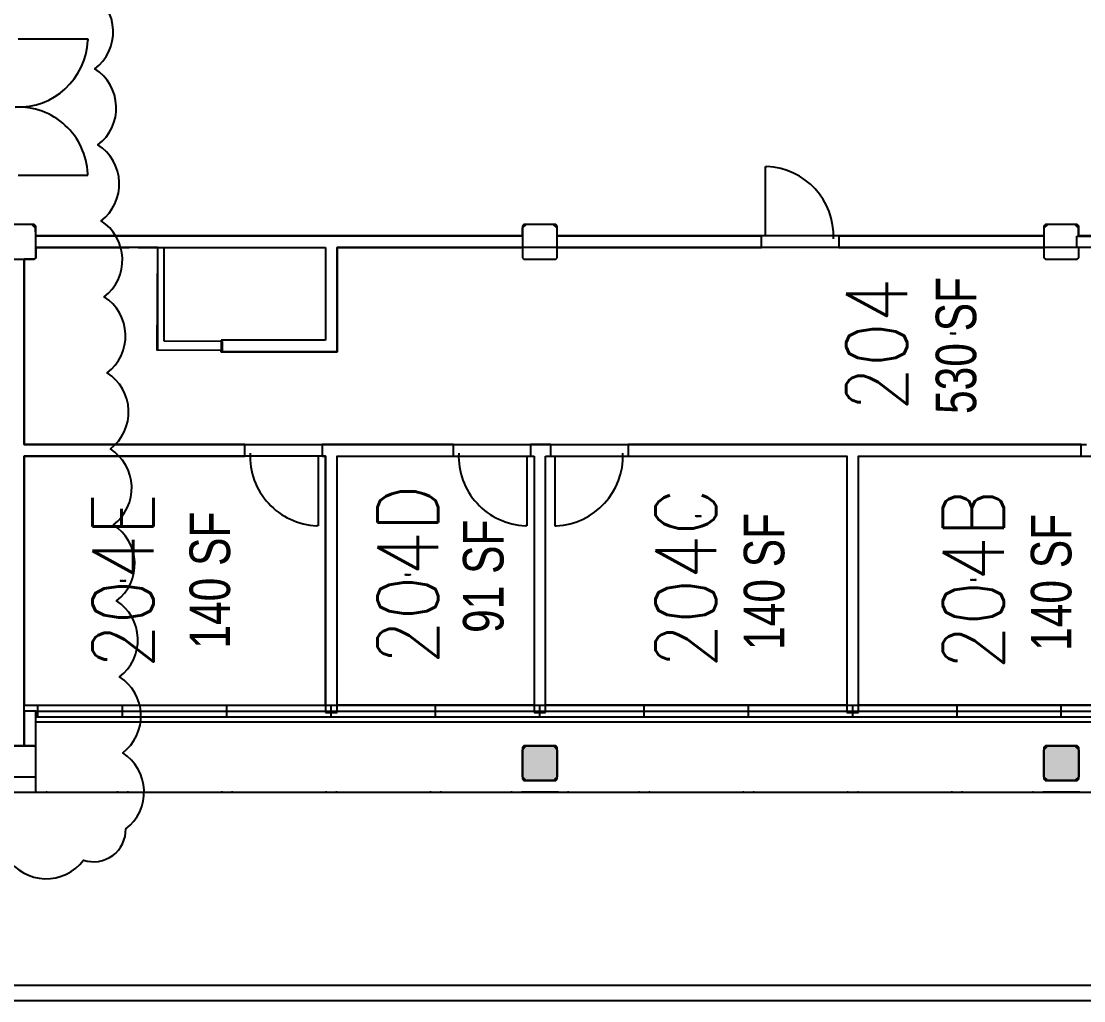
# Model space of a CAD drawing. Header units: inches. Extents: x -234 to 3525, y 0 to 2715.
# Drawn here: x 812 to 1362, y 147 to 654 of the extents above; entities that cross this region are included whole.
import ezdxf
from ezdxf.enums import TextEntityAlignment as Align

# ---------------------------------------------------------------- set-up
doc = ezdxf.new("R2010")
doc.units = ezdxf.units.IN
doc.header["$LTSCALE"] = 10
doc.header["$MEASUREMENT"] = 0
doc.layers.get('0').update_dxf_attribs({"linetype": 'CONTINUOUS'})
for name, color, linetype in [('A-COL', 5, 'CONTINUOUS'), ('A-DOOR', 2, 'CONTINUOUS'), ('A-GLAZ', 1, 'CONTINUOUS'), ('A-IDEN-RNUM', 7, 'CONTINUOUS'), ('A-IDEN-SNUM', 4, 'CONTINUOUS'), ('A-IDEN-VNUM', 4, 'CONTINUOUS'), ('A-REV', 1, 'CONTINUOUS'), ('A-ROOF', 2, 'CONTINUOUS'), ('A-WALL', 5, 'CONTINUOUS'), ('AREA-ASSIGN', 7, 'CONTINUOUS'), ('AREA-TEXT', 3, 'CONTINUOUS')]:
    doc.layers.add(name, color=color, linetype=linetype)
doc.styles.add('AREA', font='arial.ttf', dxfattribs={"width": 0.75, "height": 21})
doc.styles.add('ROOMSNUMBER', font='TXT.SHX', dxfattribs={"height": 0.03})
doc.styles.add('ROOMVNUMBER', font='simplex.shx', dxfattribs={"width": 0.85})

# ---------------------------------------------------------------- blocks, each defined once
blk = doc.blocks.new('COL')
at = {"layer": 'A-COL'}
blk.add_lwpolyline([(9, 7), (9, -7), (7, -9), (-7, -9), (-9, -7), (-9, 7), (-7, 9), (7, 9)], close=True, dxfattribs=at)

msp = doc.modelspace()

# ---------------------------------------------------------------- hatches: boundary and pattern name
at = {"layer": 'A-WALL', "lineweight": 5}
for points in [[(1071.75, 261), (1088.25, 261), (1089, 261.75), (1089, 278.25), (1088.25, 279), (1071.75, 279), (1071, 278.25), (1071, 261.75)], [(1358.25, 261), (1359, 261.75), (1359, 278.25), (1358.25, 279), (1341.75, 279), (1341, 278.25), (1341, 261.75), (1341.75, 261)]]:
    msp.add_hatch(color=256, dxfattribs=at).paths.add_polyline_path(points)

# ---------------------------------------------------------------- linework, layer by layer
at = {"layer": 'A-DOOR'}
for p, q in [((809.9, 645.05), (845.9, 645.05)), ((845.9, 645.05), (845.9, 644.3)), ((1196.75, 543), (1196.75, 579)), ((1196.75, 579), (1197.5, 579)), ((809.9, 574.55), (845.9, 574.55)), ((845.9, 574.55), (845.9, 575.3)), ((965.25, 429), (965.25, 393)), ((1073.25, 429), (1073.25, 393)), ((1087.75, 429), (1087.75, 393)), ((965.25, 393), (964.5, 393)), ((1073.25, 393), (1072.5, 393)), ((1087.75, 393), (1088.5, 393))]:
    msp.add_line(p, q, dxfattribs=at)
for centre, start, end in [((809.9, 645.8), 267.6141, 357.6141), ((809.9, 573.8), 2.3859, 92.3859), ((1196, 543), 357.6141, 87.6141), ((966, 429), 177.6141, 267.6141), ((1074, 429), 177.6141, 267.6141), ((1087, 429), 272.3859, 2.3859)]:
    msp.add_arc(centre, 36.03, start, end, dxfattribs=at)
at = {"layer": 'A-GLAZ'}
for p, q in [((819, 300), (1615, 300)), ((820, 294), (820, 300)), ((864, 294), (864, 300)), ((918, 294), (918, 300)), ((972, 294), (972, 300)), ((1026, 294), (1026, 300)), ((1080, 294), (1080, 300)), ((1134, 294), (1134, 300)), ((1188, 294), (1188, 300)), ((1242, 294), (1242, 300)), ((1296, 294), (1296, 300)), ((1350, 294), (1350, 300)), ((819, 297), (1615, 297)), ((819, 294), (1615, 294))]:
    msp.add_line(p, q, dxfattribs=at)
at = {"layer": 'A-REV'}
msp.add_lwpolyline([(804.31, 220.99, 0.520567), (843.69, 219.86, 0.520567), (865.63, 235.97, 0.520567), (864.03, 275.33, 0.520567), (862.43, 314.69, 0.520567), (860.83, 354.06, 0.520567), (859.23, 393.42, 0.520567), (857.63, 432.78, 0.520567), (856.03, 472.15, 0.520567), (854.43, 511.51, 0.520567), (852.83, 550.87, 0.520567), (851.23, 590.23, 0.520567), (849.63, 629.6, 0.520567), (848.03, 668.96, 0.520567), (846.43, 708.32, 0.520567), (844.84, 747.69, 0.520567), (843.24, 787.05, 0.520567), (841.64, 826.41, 0.520567), (813.92, 840.59, 0.520567), (774.64, 843.61, 0.520567)], format="xyb", dxfattribs=at)
at = {"layer": 'A-ROOF'}
for p, q in [((819, 255), (1611, 255)), ((819.63, 255), (819, 255)), ((824.98, 255), (824.38, 255)), ((861.65, 255), (861.04, 255)), ((867, 255), (866.4, 255)), ((915.65, 255), (915.04, 255)), ((921, 255), (920.4, 255)), ((969.65, 255), (969.04, 255)), ((975, 255), (974.4, 255)), ((1023.65, 255), (1023.04, 255)), ((1029, 255), (1028.4, 255)), ((1065.67, 255), (1065.06, 255)), ((1089.63, 255), (1070.42, 255)), ((1094.98, 255), (1094.38, 255)), ((1131.65, 255), (1131.04, 255)), ((1137, 255), (1136.4, 255)), ((1185.65, 255), (1185.04, 255)), ((1191, 255), (1190.4, 255)), ((1239.65, 255), (1239.04, 255)), ((1245, 255), (1244.4, 255)), ((1293.65, 255), (1293.04, 255)), ((1299, 255), (1298.4, 255)), ((1335.67, 255), (1335.06, 255)), ((1359.63, 255), (1340.42, 255))]:
    msp.add_line(p, q, dxfattribs=at)
at = {"layer": 'A-WALL'}
for p, q in [((818.25, 549), (801.75, 549)), ((819, 548.25), (818.25, 549)), ((819, 543), (819, 548.25)), ((1071.75, 549), (1071, 548.25)), ((1071, 548.25), (1071, 543)), ((1088.25, 549), (1071.75, 549)), ((1089, 548.25), (1088.25, 549)), ((1089, 543), (1089, 548.25)), ((1341.75, 549), (1341, 548.25)), ((1341, 548.25), (1341, 543)), ((1358.25, 549), (1341.75, 549)), ((1359, 548.25), (1358.25, 549)), ((1359, 543), (1359, 548.25)), ((819, 537), (819, 543)), ((1071, 543), (819, 543)), ((1071, 543), (1071, 537)), ((1089, 537), (1089, 543)), ((1194.75, 543), (1089, 543)), ((1194.75, 537), (1194.75, 543)), ((1341, 543), (1234.75, 543)), ((1234.75, 543), (1234.75, 537)), ((1341, 543), (1341, 537)), ((1358, 537), (1358, 543)), ((1358, 543), (1359, 543)), ((1359, 543), (1464.25, 543)), ((819, 531.75), (819, 537)), ((819, 537), (867.37, 537)), ((872, 537), (969, 537)), ((882.16, 483.87), (882.16, 537)), ((885.41, 488.62), (885.41, 537)), ((969, 537), (969, 489)), ((975, 483), (975, 537)), ((975, 537), (1071, 537)), ((1071, 537), (1071, 531.75)), ((1089, 531.75), (1089, 537)), ((1089, 537), (1194.75, 537)), ((1234.75, 537), (1341, 537)), ((1341, 537), (1341, 531.75)), ((1359, 537), (1358, 537)), ((1359, 531.75), (1359, 537)), ((1464.25, 537), (1359, 537)), ((807, 531), (813, 531)), ((813, 435), (813, 531)), ((813, 531), (818.25, 531)), ((813, 435), (813, 531)), ((818.25, 531), (819, 531.75)), ((1071, 531.75), (1071.75, 531)), ((1071.75, 531), (1088.25, 531)), ((1088.25, 531), (1089, 531.75)), ((1341, 531.75), (1341.75, 531)), ((1341.75, 531), (1358.25, 531)), ((1358.25, 531), (1359, 531.75)), ((915.69, 488.32), (885.41, 488.62)), ((969, 489), (915, 489)), ((915, 489), (915, 483)), ((915.69, 483.69), (882.16, 483.87)), ((915, 483), (975, 483)), ((813, 435), (915, 435)), ((927.25, 435), (813, 435)), ((927.25, 429), (927.25, 435)), ((1035.25, 435), (967.25, 435)), ((967.25, 435), (967.25, 429)), ((1035.25, 429), (1035.25, 435)), ((1085.75, 435), (1075.25, 435)), ((1075.25, 435), (1075.25, 429)), ((1085.75, 429), (1085.75, 435)), ((1360.25, 435), (1125.75, 435)), ((1125.75, 435), (1125.75, 429)), ((1360.25, 429), (1360.25, 435)), ((813, 279), (813, 429)), ((813, 429), (927.25, 429)), ((967.25, 429), (969, 429)), ((969, 429), (969, 296.25)), ((975, 429), (1035.25, 429)), ((975, 296.25), (975, 429)), ((1075.25, 429), (1077, 429)), ((1077, 429), (1077, 296.25)), ((1083, 429), (1085.75, 429)), ((1083, 296.25), (1083, 429)), ((1125.75, 429), (1239, 429)), ((1239, 429), (1239, 296.25)), ((1245, 429), (1360.25, 429)), ((1245, 296.25), (1245, 429)), ((813, 300), (819, 300)), ((819, 297), (813, 297)), ((813, 297), (813, 279)), ((819, 279), (819, 297)), ((969, 296.25), (975, 296.25)), ((1077, 296.25), (1083, 296.25)), ((1239, 296.25), (1245, 296.25)), ((1614, 291.25), (819, 291.25)), ((801, 279), (819, 279)), ((813, 279), (807, 279)), ((818.25, 279), (813, 279)), ((819, 278.25), (818.25, 279)), ((819, 255), (819, 279)), ((819, 263), (819, 278.25)), ((1071.75, 279), (1071, 278.25)), ((1071, 278.25), (1071, 261.75)), ((1088.25, 279), (1071.75, 279)), ((1089, 278.25), (1088.25, 279)), ((1089, 261.75), (1089, 278.25)), ((1341.75, 279), (1341, 278.25)), ((1341, 278.25), (1341, 261.75)), ((1358.25, 279), (1341.75, 279)), ((1359, 278.25), (1358.25, 279)), ((1359, 261.75), (1359, 278.25)), ((801, 263), (819, 263)), ((1071, 261.75), (1071.75, 261)), ((1071.75, 261), (1088.25, 261)), ((1088.25, 261), (1089, 261.75)), ((1341, 261.75), (1341.75, 261)), ((1341.75, 261), (1358.25, 261)), ((1358.25, 261), (1359, 261.75)), ((255, 255), (819, 255)), ((-226, 155), (2421, 155)), ((2709.91, 147), (-234, 147))]:
    msp.add_line(p, q, dxfattribs=at)
at = {"layer": 'A-WALL', "lineweight": 9}
msp.add_line((872, 537), (867.37, 537), dxfattribs=at)
at = {"layer": 'A-WALL', "lineweight": 25}
msp.add_line((915.69, 483.69), (915.69, 488.32), dxfattribs=at)
at = {"layer": 'AREA-ASSIGN'}
for points in [[(1610.93, 543.04), (1358.93, 543.04), (1358.93, 547.04), (1356.93, 549.04), (1342.93, 549.04), (1340.93, 547.04), (1340.93, 543.04), (1187.93, 543.04), (1088.93, 543.04), (1088.93, 547.04), (1086.93, 549.04), (1072.93, 549.04), (1070.93, 547.04), (1070.93, 543.04), (819, 543.04), (818.93, 547.04), (816.93, 549.04), (810, 549)], [(1401, 537), (1077, 537), (975, 537), (975, 483), (915, 483), (915, 483.69), (881.88, 483.87), (882.16, 537), (819, 537), (819, 531.75), (818.25, 531), (813, 531), (813, 435), (921, 435), (930, 435), (966, 435), (1074, 435), (1087, 435), (1123, 435), (1363, 435)]]:
    msp.add_lwpolyline(points, dxfattribs=at)
for points in [[(966, 429), (930, 429), (813, 429), (813, 300), (819, 300), (969, 300), (969, 429)], [(1077, 429), (1077, 300), (975, 300), (975, 429), (1074, 429)], [(1083, 429), (1087, 429), (1123, 429), (1239, 429), (1239, 300), (1083, 300)], [(1363, 429), (1399, 429), (1401, 429), (1401, 300), (1245, 300), (1245, 429)]]:
    msp.add_lwpolyline(points, close=True, dxfattribs=at)

# ---------------------------------------------------------------- block references
for p in [(1080, 270), (1350, 270)]:
    msp.add_blockref('COL', p)

# ---------------------------------------------------------------- texts
at = {"layer": 'A-IDEN-RNUM', "style": 'ROOMSNUMBER'}
for s, p in [('0204-00', (1293.93, 492.58)), ('0204-C0', (1162, 398)), ('0204-E0', (864.16, 364.46)), ('0204-D0', (1011.66, 367.63)), ('0204-B0', (1304.47, 364.93))]:
    msp.add_text(s, height=0.36, rotation=360, dxfattribs=at).set_placement(p, align=Align.MIDDLE_CENTER)
at = {"layer": 'A-IDEN-SNUM', "style": 'ROOMSNUMBER'}
for s, p in [('0350020400', (1293.93, 492.58)), ('03500204C0', (1162, 398)), ('03500204E0', (864.16, 364.46)), ('03500204D0', (1011.66, 367.63)), ('03500204B0', (1304.47, 364.93))]:
    msp.add_text(s, height=0.36, rotation=360, dxfattribs=at).set_placement(p, align=Align.MIDDLE_CENTER)
at = {"layer": 'A-IDEN-VNUM', "style": 'ROOMVNUMBER', "width": 0.85}
for s, p in [('204', (1254.39, 486.76)), ('204E', (864.16, 364.46)), ('204D', (1011.66, 367.63)), ('204C', (1155.61, 365.81)), ('204B', (1304.47, 364.93))]:
    msp.add_text(s, height=31.5, rotation=90, dxfattribs=at).set_placement(p, align=Align.MIDDLE_CENTER)
at = {"layer": 'AREA-TEXT', "style": 'AREA', "width": 0.75}
for s, p in [('530 SF', (1295.45, 486.33)), ('140 SF', (909.13, 364.83)), ('140 SF', (1196.08, 364.13)), ('140 SF', (1344.72, 363.65)), ('91 SF', (1050.7, 366.82))]:
    msp.add_text(s, height=21, rotation=90, dxfattribs=at).set_placement(p, align=Align.MIDDLE_CENTER)

doc.saveas('drawing.dxf')
